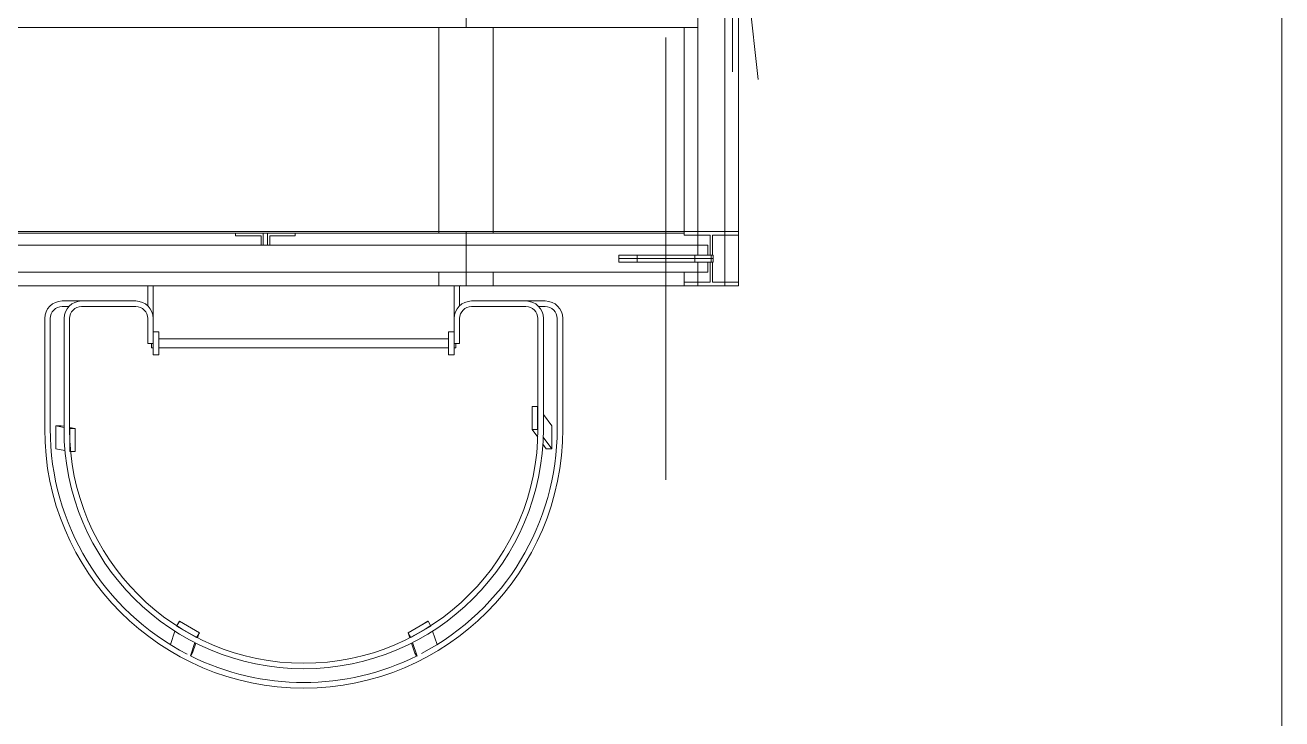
# Model space of a CAD drawing. Header units: inches. Extents: x -1128 to 651, y 96 to 845.
# Drawn here: x -1027.134 to -1024.003, y 726.417 to 728.144 of the extents above; entities that cross this region are included whole.
import ezdxf

# ---------------------------------------------------------------- set-up
doc = ezdxf.new("R2010")
doc.units = ezdxf.units.IN
doc.header["$MEASUREMENT"] = 0
doc.layers.add('EQUIPMENT LAYOUT-EMBED 1_DWG$0$DwgTemplate', color=7, linetype='Continuous')
doc.layers.add('Layout', color=6, linetype='Continuous', lineweight=18)

# ---------------------------------------------------------------- blocks, each defined once
blk = doc.blocks.new('A$C55974CAD')
at = {"layer": 'EQUIPMENT LAYOUT-EMBED 1_DWG$0$DwgTemplate', "color": 54, "lineweight": 0}
for p, q in [((54.3, 6.7), (54.3, 3.1456)), ((53.905, 3.4149), (54.2098, 3.4149)), ((54.2098, 3.3997), (53.905, 3.3997)), ((53.8453, 3.3589), (53.8504, 3.3845)), ((53.9139, 3.3844), (53.8504, 3.3845)), ((53.9093, 3.3616), (53.9139, 3.3844)), ((53.9124, 3.3616), (53.9139, 3.3692)), ((53.9139, 3.3692), (53.9139, 3.3844)), ((54.2428, 3.3485), (54.2428, 3.3667)), ((54.2581, 3.3667), (54.2581, 3.3133)), ((53.9061, 3.3456), (53.8426, 3.3456)), ((53.8426, 3.3456), (53.8426, 3.3304)), ((53.8426, 3.3304), (53.9061, 3.3304)), ((53.8934, 3.3304), (53.9061, 3.3304)), ((53.905, 3.3616), (54.2098, 3.3616)), ((54.2098, 3.3464), (53.905, 3.3464)), ((53.9061, 3.3304), (53.9093, 3.3464)), ((53.9061, 3.3456), (53.9063, 3.3464)), ((53.9061, 3.3304), (53.9061, 3.3456)), ((53.9061, 3.3304), (53.9061, 3.3304)), ((54.2428, 3.1635), (54.2428, 3.3133)), ((54.2581, 3.3133), (54.2581, 3.1635)), ((54.1412, 3.1305), (54.2098, 3.1305)), ((54.1412, 3.1152), (54.1412, 3.1305)), ((54.3, 3.1305), (54.245, 3.1305)), ((54.3, 3.1305), (54.3, 3.1152)), ((54.173, 3.1152), (54.1095, 3.1152)), ((54.1095, 3.1152), (54.1095, 3.1)), ((54.1095, 3.1), (54.173, 3.1)), ((54.1412, 3.1203), (54.1285, 3.1203)), ((54.1285, 3.1203), (54.1285, 3.1152)), ((54.1285, 3.1), (54.1285, 2.3)), ((54.1539, 3.1), (54.1539, 2.3)), ((54.2098, 3.1152), (54.173, 3.1152)), ((54.173, 3.1), (54.173, 3.1152)), ((54.3, 3.1152), (54.2098, 3.1152)), ((53.347, 3.0555), (53.31, 3.0681)), ((53.3611, 3.0507), (53.3294, 2.9957)), ((53.3426, 2.988), (53.3743, 3.043)), ((53.3743, 3.043), (53.3611, 3.0507)), ((53.3742, 3.0432), (53.3684, 3.0464)), ((53.3741, 3.0431), (53.3742, 3.0432)), ((53.3155, 3.0003), (53.2786, 3.0129)), ((53.2786, 3.0118), (53.2869, 3.0071)), ((53.3142, 2.9977), (53.2869, 3.0071)), ((53.3425, 2.9881), (53.3288, 2.9928)), ((53.3294, 2.9957), (53.3426, 2.988)), ((53.33, 2.9953), (53.3352, 2.9923)), ((53.3426, 2.9881), (53.3427, 2.988)), ((53.3427, 2.988), (53.3426, 2.9881)), ((53.3427, 2.988), (53.3562, 3.0116)), ((53.3156, 2.3995), (53.2784, 2.3868)), ((53.3142, 2.4022), (53.2866, 2.3928)), ((53.3424, 2.4119), (53.3288, 2.4072)), ((53.3426, 2.4119), (53.3294, 2.4043)), ((53.3294, 2.4043), (53.3611, 2.3493)), ((53.3424, 2.4119), (53.3366, 2.4085)), ((53.3424, 2.4118), (53.3424, 2.4119)), ((53.3743, 2.3569), (53.3426, 2.4119)), ((53.2866, 2.3928), (53.2786, 2.3882)), ((53.3744, 2.357), (53.3618, 2.3786)), ((53.347, 2.3445), (53.31, 2.3318)), ((53.3611, 2.3493), (53.3743, 2.3569)), ((53.3618, 2.3496), (53.3671, 2.3527)), ((53.3743, 2.3569), (53.3744, 2.357)), ((54.1095, 2.3), (54.1095, 2.2847)), ((54.173, 2.3), (54.1095, 2.3)), ((54.173, 2.2847), (54.173, 2.3)), ((54.1095, 2.2847), (54.173, 2.2847)), ((54.1285, 2.2847), (54.1285, 2.2797)), ((54.1412, 2.2797), (54.1285, 2.2797)), ((54.1412, 2.2695), (54.1412, 2.2847)), ((54.2098, 2.2695), (54.1412, 2.2695)), ((54.173, 2.2847), (54.2098, 2.2847)), ((54.3, 2.2847), (54.2098, 2.2847)), ((54.3, 2.2695), (54.245, 2.2695)), ((54.3, 2.2847), (54.3, 2.2695)), ((54.3009, 2.2667), (54.3, 1.5)), ((54.2428, 2.0866), (54.2428, 2.2365)), ((54.2581, 2.2365), (54.2581, 2.0866)), ((54.2581, 2.0866), (54.2581, 2.0333)), ((53.9039, 2.0695), (53.8825, 2.054)), ((53.904, 2.0543), (53.903, 2.0536)), ((53.9039, 2.0696), (53.9039, 2.0543)), ((53.9674, 2.0696), (53.9039, 2.0696)), ((53.9039, 2.0543), (53.9674, 2.0543)), ((53.905, 2.0536), (54.2098, 2.0536)), ((53.9673, 2.0543), (53.9663, 2.0536)), ((53.9674, 2.0543), (53.9674, 2.0696)), ((54.2428, 2.0333), (54.2428, 2.0514)), ((53.8628, 2.0397), (53.8505, 2.0307)), ((53.8826, 2.0387), (53.8505, 2.0155)), ((53.8505, 2.0307), (53.8505, 2.0155)), ((53.8505, 2.0155), (53.9139, 2.0155)), ((54.2098, 2.0384), (53.905, 2.0384)), ((53.9453, 2.0384), (53.9139, 2.0155)), ((53.905, 2.0003), (54.2098, 2.0003)), ((54.2098, 1.985), (53.905, 1.985)), ((54.3, 1.5), (56.8, 1.5))]:
    blk.add_line(p, q, dxfattribs=at)
at = {"layer": 'EQUIPMENT LAYOUT-EMBED 1_DWG$0$DwgTemplate', "color": 1, "lineweight": 0}
for p, q in [((54.3375, 1.5842), (54.3375, 6.2726)), ((54.4125, 5.982), (54.4125, 1.5842)), ((54.445, 3.925), (54.445, 2.8882)), ((54.45, 3.925), (54.45, 1.65)), ((55.0125, 3.5866), (55.0125, 1.6125)), ((54.3, 3.1456), (54.3, 3.1305)), ((54.3, 3.1152), (54.3, 2.2847)), ((54.438, 2.8882), (54.438, 2.8177)), ((54.445, 2.8882), (54.438, 2.8882)), ((54.445, 2.8118), (54.445, 2.8882)), ((54.438, 2.8177), (54.4125, 2.8177)), ((54.4125, 2.8118), (54.445, 2.8118)), ((54.445, 2.8057), (54.445, 2.8118)), ((54.445, 2.7998), (54.4125, 2.7998)), ((54.4125, 2.7939), (54.438, 2.7939)), ((54.438, 2.7939), (54.438, 2.7232)), ((54.445, 2.8057), (54.445, 2.7998)), ((54.445, 2.7232), (54.445, 2.7998)), ((54.438, 2.7232), (54.445, 2.7232)), ((54.445, 1.65), (54.445, 2.7232)), ((54.3, 2.2847), (54.3, 2.327)), ((54.3, 2.327), (54.3375, 2.327)), ((54.445, 2.327), (55.0125, 2.327)), ((54.3, 2.2695), (54.3, 1.65)), ((54.3, 2.177), (54.3, 2.2695)), ((54.3, 2.177), (54.3375, 2.177)), ((54.445, 2.177), (55.0125, 2.177)), ((53.765, 1.7), (54.365, 1.7)), ((54.365, 1.7), (54.385, 1.7)), ((54.385, 1.7), (54.985, 1.7)), ((54.3, 1.65), (54.3, 1.5)), ((54.31, 1.65), (54.3, 1.65)), ((54.31, 1.65), (54.31, 1.5785)), ((54.31, 1.65), (54.3375, 1.65)), ((54.44, 1.5785), (54.44, 1.65)), ((54.44, 1.65), (54.45, 1.65)), ((54.45, 1.65), (54.45, 1.5)), ((54.45, 1.65), (55.0125, 1.65)), ((54.3, 1.5375), (54.3, 1.6125)), ((54.3, 1.6125), (54.365, 1.6125)), ((54.385, 1.6125), (56.715, 1.6125)), ((54.31, 1.5785), (54.365, 1.5785)), ((54.31, 1.5715), (54.365, 1.5715)), ((54.31, 1.5), (54.31, 1.5715)), ((54.365, 1.5842), (54.3375, 1.5842)), ((54.4125, 1.5842), (54.385, 1.5842)), ((54.385, 1.5785), (54.44, 1.5785)), ((54.385, 1.5715), (54.44, 1.5715)), ((54.44, 1.5715), (54.44, 1.5)), ((54.3, 1.5375), (56.8, 1.5375)), ((54.8694, 1.4452), (55.4656, 1.5129)), ((55.9125, 1.5168), (54.89, 1.5168))]:
    blk.add_line(p, q, dxfattribs=at)
at = {"layer": 'EQUIPMENT LAYOUT-EMBED 1_DWG$0$DwgTemplate', "color": 9, "lineweight": 0}
for p, q in [((54.3, 2.252), (54.45, 2.252)), ((55.0125, 2.252), (55.06, 2.252)), ((54.375, 1.83), (54.375, 1.57)), ((54.365, 1.575), (54.385, 1.575))]:
    blk.add_line(p, q, dxfattribs=at)
at = {"layer": 'EQUIPMENT LAYOUT-EMBED 1_DWG$0$DwgTemplate', "color": 5, "lineweight": 0}
for p, q in [((54.365, 1.83), (54.365, 1.78)), ((54.365, 1.83), (54.365, 1.78)), ((54.385, 1.83), (54.365, 1.83)), ((54.365, 1.83), (54.385, 1.83)), ((54.385, 1.78), (54.385, 1.83)), ((54.385, 1.83), (54.385, 1.78)), ((54.365, 1.78), (54.385, 1.78)), ((54.385, 1.78), (54.365, 1.78)), ((54.365, 1.62), (54.365, 1.78)), ((54.365, 1.78), (54.365, 1.62)), ((54.385, 1.78), (54.365, 1.78)), ((54.385, 1.78), (54.385, 1.62)), ((54.385, 1.78), (54.385, 1.62)), ((54.365, 1.62), (54.365, 1.57)), ((54.365, 1.57), (54.365, 1.62)), ((54.385, 1.62), (54.365, 1.62)), ((54.365, 1.62), (54.385, 1.62)), ((54.385, 1.62), (54.365, 1.62)), ((54.385, 1.57), (54.385, 1.62)), ((54.385, 1.57), (54.385, 1.62)), ((54.365, 1.57), (54.385, 1.57)), ((54.385, 1.57), (54.365, 1.57))]:
    blk.add_line(p, q, dxfattribs=at)
at = {"layer": 'EQUIPMENT LAYOUT-EMBED 1_DWG$0$DwgTemplate', "color": 7, "lineweight": 0}
blk.add_line((61, 0), (0, 0), dxfattribs=at)
at = {"layer": 'EQUIPMENT LAYOUT-EMBED 1_DWG$0$DwgTemplate', "color": 54, "lineweight": 0}
for centre, radius, start, end in [((53.905, 2.7), 0.715, 90, 270), ((53.905, 2.7), 0.6997, 90, 152.6691), ((54.2098, 3.3667), 0.0483, 0, 90), ((54.2098, 3.3667), 0.033, 0, 90), ((53.905, 2.7), 0.6616, 90, 270), ((53.905, 2.7), 0.6464, 90, 270), ((54.2098, 3.3133), 0.0483, 0, 90), ((54.2098, 3.3133), 0.033, 0, 90), ((54.2098, 3.1635), 0.033, 270, 0), ((54.2098, 3.1635), 0.0483, 270, 0), ((53.905, 2.7), 0.6997, 153.4567, 206.5488), ((53.905, 2.7), 0.6997, 207.6913, 270), ((54.2098, 2.2365), 0.0483, 0, 90), ((54.2098, 2.2365), 0.033, 0, 90), ((54.2098, 2.0866), 0.0483, 270, 0), ((54.2098, 2.0866), 0.033, 270, 0), ((54.2098, 2.0333), 0.0483, 270, 0), ((54.2098, 2.0333), 0.033, 270, 0)]:
    blk.add_arc(centre, radius, start, end, dxfattribs=at)

msp = doc.modelspace()

# ---------------------------------------------------------------- block references
at = {"layer": 'Layout', "xscale": 0.9025, "yscale": 0.9025, "zscale": 0.9025, "rotation": 90}
msp.add_blockref('A$C55974CAD', (-1024.0033, 678.4893), dxfattribs=at)

doc.saveas('drawing.dxf')
